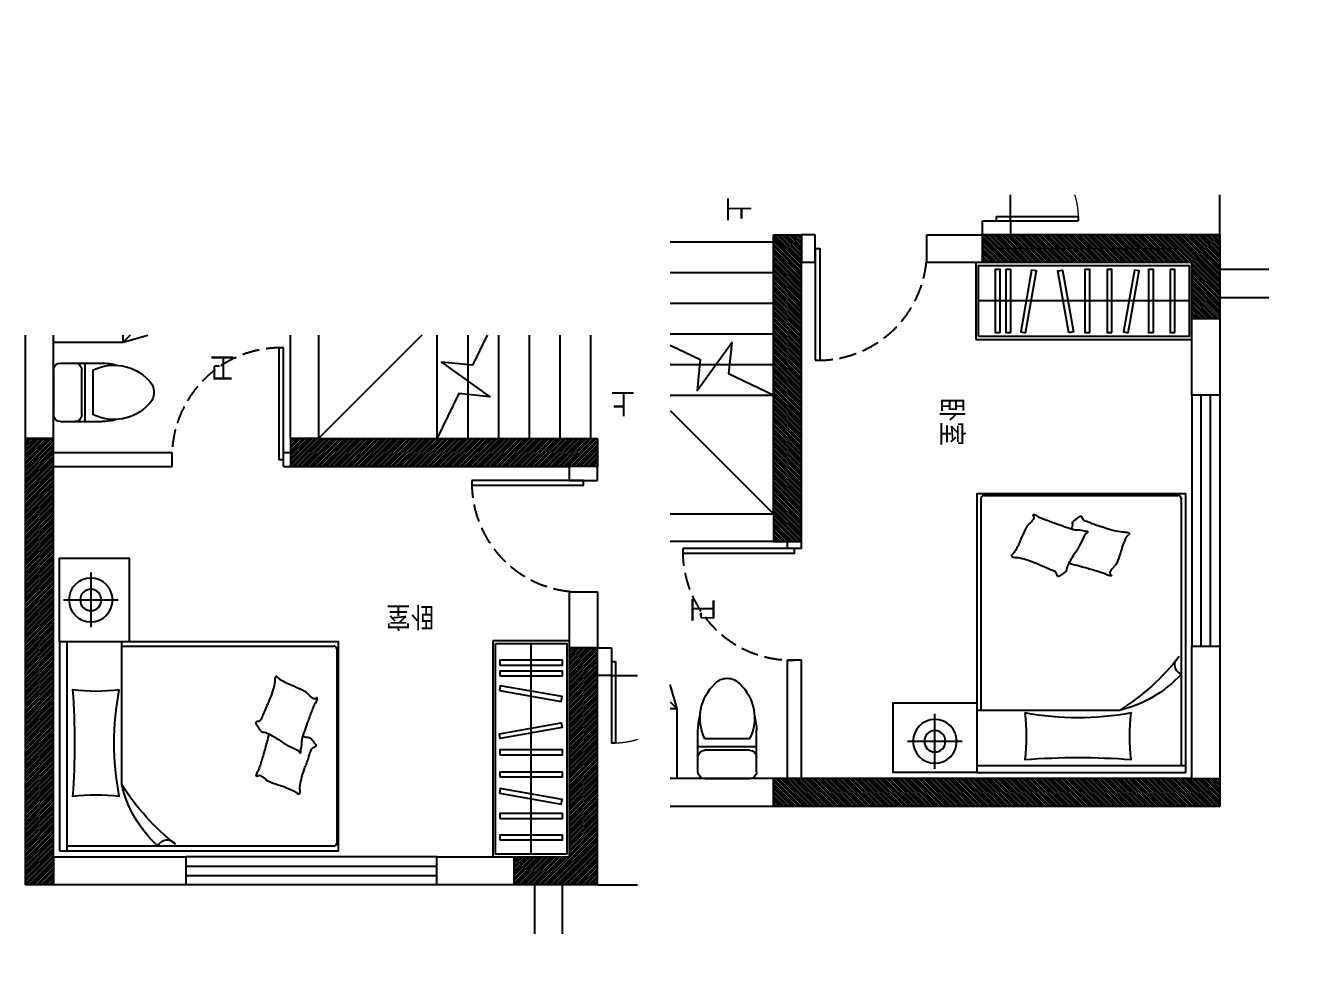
# Model space of a CAD drawing. Extents: x 468514 to 728049, y -74127 to 69080.
# Drawn here: x 574370 to 583533, y 15673 to 22434 of the extents above; entities that cross this region are included whole.
import ezdxf
from ezdxf.xclip import XClip

# ---------------------------------------------------------------- set-up
doc = ezdxf.new("R2010")
doc.units = 0
doc.header["$LTSCALE"] = 500
doc.header["$MEASUREMENT"] = 0
doc.header["$XCLIPFRAME"] = 0
doc.linetypes.add('DASH', pattern=[0.35, 0.25, -0.1])
for name, color, linetype in [('Door 门', 107, 'Continuous'), ('E 立面标注尺寸', 9, 'Continuous'), ('P-Furniture 家具', 153, 'Continuous'), ('P-Make furniture 固定制作', 154, 'Continuous'), ('P-N wall 新建隔墙', 241, 'Continuous'), ('P-O wall 原始墙体', 245, 'Continuous'), ('P-Stair 楼梯（原建筑设备）', 159, 'Continuous'), ('P-Text  平面文字', 9, 'Continuous'), ('P-window 窗', 107, 'Continuous')]:
    doc.layers.add(name, color=color, linetype=linetype)
doc.styles.add('PDC DIM', font='PMingLiU-ExtB.ttf', dxfattribs={"width": 0.85})
pattern_1 = [(45, (-208763.564, 5386.939), (-8.8388348, 8.8388348), [])]

# ---------------------------------------------------------------- blocks, each defined once
blk = doc.blocks.new('$DorLib2D$00000002')
for p, q in [((-0.5, 0), (-0.5, 0.4875)), ((-0.475, 0.4875), (-0.5, 0.4875)), ((-0.475, 0), (-0.475, 0.4875)), ((0.475, 0), (0.475, 0.4875)), ((0.475, 0.4875), (0.5, 0.4875)), ((0.5, 0), (0.5, 0.4875)), ((-0.5, 0), (-0.475, 0)), ((0.5, 0), (0.475, 0))]:
    blk.add_line(p, q)
at = {"lineweight": 13}
for centre, start, end in [((-0.4875, 0), 0, 88.53072), ((0.4875, 0), 91.46928, 180)]:
    blk.add_arc(centre, 0.4875, start, end, dxfattribs=at)
blk = doc.blocks.new('$WINLIB2D$00000001')
at = {"color": 0}
for points in [[(-0.5, 0.5), (-0.5, -0.5)], [(-0.5, 0.5), (0.5, 0.5)], [(0.5, -0.5), (0.5, 0.5)], [(0.5, 0.1667), (-0.5, 0.1667)], [(0.5, -0.1667), (-0.5, -0.1667)], [(-0.5, -0.5), (0.5, -0.5)]]:
    blk.add_lwpolyline(points, dxfattribs=at)
blk = doc.blocks.new('chuangf')
at = {"layer": 'P-Furniture 家具', "color": 8}
for p, q in [((1375.4, 322.4), (1375.4, -70.4)), ((3141.3, -1616.8), (3141.3, 298.6)), ((1179, 126), (1571.7, 126)), ((2699.6, -95.3), (1675.4, -95.3)), ((1706.4, -95.3), (1706.4, -1616.8)), ((1730.4, -1636.8), (3117.3, -1636.8))]:
    blk.add_line(p, q, dxfattribs=at)
at = {"layer": 'P-Furniture 家具'}
blk.add_line((1675.4, 298.6), (3175.4, 298.6), dxfattribs=at)
for points in [[(1675.4, 351), (1075.4, 351), (1075.4, -149), (1675.4, -149)], [(3175.4, 351), (3175.4, -1649), (1675.4, -1649), (1675.4, 351)]]:
    blk.add_lwpolyline(points, close=True, dxfattribs=at)
at = {"layer": 'P-Furniture 家具', "color": 8}
for points in [[(2021.3, -77.5, 0.058596), (2021.3, 256.7, 0.037148), (2781.7, 256.7, 0.052163), (2781.7, -77.5, 0.093766)], [(1947.1, -1232.4, 0.101392), (1929.2, -1213.3, -0.223768), (1923.5, -1202.9, -0.25558), (1926.2, -1199, -0.081563), (1940.8, -1194, -0.071805), (1957.2, -1192.8, 0.069985), (1974, -1191.7, 0.03546), (2030, -1177.7, 0.029432), (2094.3, -1153.7, 0.001554), (2125.1, -1140.2, -0.00152), (2156.7, -1126.5, -0.004735), (2189.3, -1112.6, 0.00382), (2229.9, -1095.5, 0.296001), (2248.5, -1068.4, -0.649774), (2268.3, -1059.9, -0.02319), (2273, -1063.3, 0.0288), (2276.7, -1066, 0.005727), (2283.5, -1070.2, -0.004358), (2292.3, -1075.7, -0.027528), (2309.8, -1088.1, -0.046214), (2318.9, -1096.7, -0.194121), (2322.8, -1109.9, 0.133719), (2325.7, -1129, 0.011505), (2343.5, -1162.8, 0.008882), (2368.8, -1205.9, 0.012426), (2404.5, -1260.6, -0.033612), (2416.6, -1281.3), (2438.7, -1326.3), (2455.8, -1361.1, 0.224341), (2469.7, -1371.7, -0.722772), (2469.9, -1378.8, -0.103513), (2466.3, -1379.2, 0.053465), (2459.4, -1379.4, 0.030109), (2437.2, -1383.1, -0.031436), (2416, -1386.7, -0.05324), (2401.5, -1387, 0.05518), (2387.5, -1387.4, 0.056271), (2363.2, -1392.6, 0.0108), (2242.5, -1433.8, 0.00456), (2161, -1464, 0.01125), (2128.4, -1477.1, 0.069394), (2111.2, -1487.2, -0.079756), (2096, -1495.7, -0.106399), (2082.1, -1498.2, -0.328642), (2078.1, -1495.8, -0.299547), (2079.9, -1490.4, 0.189917), (2084.5, -1483.1, 0.033518), (2084.8, -1474.8, 0.075627), (2084, -1471.2, 0.053489), (2080.6, -1465.1, 0.017838), (2067.4, -1448.3, 0.038394), (2049.2, -1430, -0.059529), (2038, -1417.8, -0.035943), (2026, -1397.6, -0.011245), (1995, -1330.2, -0.006203), (1982.3, -1299.3, 0.010783), (1974.8, -1281.6, 0.019485), (1969.5, -1271.2, 0.005062)]]:
    blk.add_lwpolyline(points, format="xyb", close=True, dxfattribs=at)
for radius in [157, 76.4]:
    blk.add_circle((1375.4, 126), radius, dxfattribs=at)
for centre, radius, start, end in [((1783.8, -1542.4), 1712.5, 38.28696, 57.67208), ((2499.1, -940.3), 868.5, 42.31328, 76.65159), ((3166.8, -421.9), 71, 111.06587, 236.83428)]:
    blk.add_arc(centre, radius, start, end, dxfattribs=at)
for centre, major_axis, ratio, start_param, end_param in [((873, 2736.7), (-4890.5, 0), 0.833333, 1.903868, 1.922108), ((2279.4, -461), (803.6, 0), 0.833333, -1.219485, -1.174486), ((2560.3, -1020.3), (-76, 0), 0.833333, 1.967107, 2.244238), ((2643.7, -1107.4), (-57.7, 0), 0.833333, -1.215705, -0.897354), ((2635.4, -1088.7), (33.8, 0), 0.833333, 1.501884, 1.925887), ((2647.5, -1084.4), (-14.7, 0), 0.833333, -0.047623, 0.25431), ((2706.8, -1086.7), (-74, 0), 0.833333, -0.181643, -0.047623), ((2669.9, -1079.5), (-37.8, 0), 0.833333, 0.25431, 0.468061), ((2647.4, -1077.6), (13.6, 0), 0.833333, 2.209223, 2.959949), ((2937.7, -966.7), (337.9, 0), 0.833333, 3.609654, 3.680998), ((2637.4, -1064.2), (4.26, 0), 0.833333, 0.231794, 1.501884), ((2635.7, -1064.5), (6.04, 0), 0.833333, -0.932369, 0.231794), ((2315.8, -1058.6), (-111.9, 0), 0.833333, 1.758186, 1.860669), ((1484.8, 1263.1), (-3019.2, 0), 0.833333, 1.860669, 1.903868), ((2807.6, -1031.6), (186.2, 0), 0.833333, 3.680998, 3.834497), ((2604.5, -1172.2), (77.8, 0), 0.833333, 0.455068, 0.692904), ((2504.9, -1212.8), (188.7, 0), 0.833333, 0.31136, 0.455068), ((854, -1655.5), (-1922.9, 0), 0.833333, 3.407974, 3.452952), ((1182.7, -1580.8), (1582.2, 0), 0.833333, 0.241571, 0.266382), ((5118.3, -538.7), (-2407.5, -701), 0.471108, 0.022718, 0.08572), ((2776.4, -1713.6), (412.8, 0), 0.833333, 1.714425, 1.856206), ((2726, -1423.1), (-60.5, 0), 0.833333, 4.576533, 4.856018), ((2742, -1325.7), (-57.5, 0), 0.833333, 1.43494, 1.721669), ((2815.2, -1311.7), (-72.5, 0), 0.833333, 0.382878, 0.787064), ((2743.3, -1332.8), (48.9, 0), 0.833333, -1.419924, -1.094394), ((2752.7, -1364), (-16.1, 0), 0.833333, 3.048091, 3.928657), ((2763.1, -1364.8), (-5.57, 0), 0.833333, 2.047199, 3.048091), ((1443.1, -1662.1), (-965.2, 0), 0.833333, 3.456107, 3.479223), ((2383.2, -1436.4), (-21.7, 0), 0.833333, -0.217207, 0.549738), ((2319.1, -1424.6), (44, 0), 0.833333, -0.217207, 0.314514), ((2428.1, -1413.5), (74.3, 0), 0.833333, 3.691331, 3.876056), ((2528, -1338.3), (-208.9, 0), 0.833333, 0.734464, 0.844548), ((2466.8, -1479.2), (34.4, 0), 0.833333, 1.970378, 3.121515), ((3610.1, -3735.3), (-2973.3, 0), 0.833333, -1.186496, -1.171214), ((1769.7, 57.1), (-1935.6, 0), 0.833333, 1.955096, 1.974037), ((230.6, 3063.4), (-5857.8, 0), 0.833333, 1.974037, 1.980117), ((4792.6, -5699.7), (-5604.8, 0), 0.833333, -1.167692, -1.161476), ((2828.8, -1862.3), (598.7, 0), 0.833333, 1.856206, 1.973901), ((2810.3, -1073.4), (634.1, 0), 0.833333, 3.98614, 4.003573), ((2158.6, -1706.8), (-367.2, 0), 0.833333, 3.980666, 4.003573), ((2374.9, -1506.1), (43.4, 0), 0.833333, 0.723905, 0.839074), ((2457.6, -1445.2), (66.9, 0), 0.833333, 3.865498, 3.958241), ((2420.1, -1478.4), (12.2, 0), 0.833333, 3.958241, 6.263107)]:
    blk.add_ellipse(centre, major_axis=major_axis, ratio=ratio, start_param=start_param, end_param=end_param, dxfattribs=at)
at = {"layer": 'P-Furniture 家具', "color": 8, "extrusion": (0, 0, -1)}
for centre, start_param, end_param in [((1730.4, -1616.8), -1.570796, 0), ((3117.3, -1616.8), 3.141593, 4.712389)]:
    blk.add_ellipse(centre, major_axis=(-24, 0), ratio=0.833333, start_param=start_param, end_param=end_param, dxfattribs=at)
blk = doc.blocks.new('asdfsdafa3')
for p, q in [((201553.7, -49577.2), (201553.7, -49256.2)), ((201603.3, -49206.7), (201707.3, -49206.7)), ((201707.3, -49206.7), (201901.1, -49206.7)), ((201756.8, -49256.2), (201756.8, -49577.2)), ((201781.6, -49206.7), (201781.6, -49626.7)), ((201839, -49256.2), (201839, -49577.2)), ((201603.3, -49626.7), (201707.3, -49626.7)), ((201707.3, -49626.7), (201901.1, -49626.7))]:
    blk.add_line(p, q)
for centre, radius, start, end in [((201603.3, -49256.2), 49.5, 90, 180), ((201707.3, -49256.2), 49.5, 0, 90), ((201988.1, -49558.2), 336.8, 42.83063, 116.27775), ((201885.5, -49706.4), 499.9, 75.87951, 88.2029), ((202157.1, -49415.6), 116.3, 359.45023, 47.91264), ((202157.1, -49417.8), 116.3, 312.08736, 0.54977), ((201988.1, -49275.2), 336.8, 243.72225, 317.16937), ((201603.3, -49577.2), 49.5, 180, 270), ((201707.3, -49577.2), 49.5, 270, 0), ((201885.5, -49127.1), 499.9, 271.7971, 284.12049)]:
    blk.add_arc(centre, radius, start, end)
blk = doc.blocks.new('fffg')
blk.add_lwpolyline([(143.1, 669.9), (109, 669.9), (109, -130.1), (143.1, -130.1)], close=True)
at = {"color": 8, "linetype": 'DASH'}
blk.add_arc((123.2, -110.2), 780.4, 88.54208, 181.45792, dxfattribs=at)
blk = doc.blocks.new('A$C0AB02AF0')
at = {"layer": 'P-O wall 原始墙体'}
h = blk.add_hatch(dxfattribs=at)
h.set_pattern_fill('ANSI31', color=256, scale=100, style=0)
h.set_pattern_definition(pattern_1)
h.paths.add_polyline_path([(6252.1, 11766.5), (6252.1, 11896.3), (6652.1, 11896.3), (6652.1, 12096.3), (6052.1, 12096.3), (6052.1, 10596.3), (6052.1, 10396.3), (6252.1, 10396.3)])
h = blk.add_hatch(dxfattribs=at)
h.set_pattern_fill('ANSI31', color=256, scale=100, style=0)
h.set_pattern_definition(pattern_1)
h.paths.add_polyline_path([(10152.1, 12096.3), (9952.1, 12096.3), (9952.1, 11896.3), (9952.1, 9096.3), (9952.1, 8896.3), (10152.1, 8896.3)])
h = blk.add_hatch(dxfattribs=at)
h.set_pattern_fill('ANSI31', color=256, scale=100, style=0)
h.set_pattern_definition(pattern_1)
h.paths.add_polyline_path([(8252.1, 9096.3), (8152.1, 9096.3), (6252.1, 9096.3), (6152.1, 9096.3), (6052.1, 9096.3), (6052.1, 8896.3), (8052.1, 8896.3), (8252.1, 8896.3)])
at = {"layer": 'Door 门'}
blk.add_line((5952.1, 10596.3), (4752.1, 10596.3), dxfattribs=at)
at = {"layer": 'P-Furniture 家具', "linetype": 'ByBlock'}
for p, q in [((9452.1, 8206.3), (8874.8, 8040.9)), ((9042.1, 7796.3), (9452.1, 8206.3)), ((9952.1, 8206.3), (9452.1, 8206.3)), ((9452.1, 8206.3), (9452.1, 8146.3))]:
    blk.add_line(p, q, dxfattribs=at)
at = {"layer": 'P-Make furniture 固定制作', "color": 8}
blk.add_line((6527.1, 11876.3), (6527.1, 10366.3), dxfattribs=at)
at = {"layer": 'P-Make furniture 固定制作'}
for p, q in [((6802.1, 10346.3), (6802.1, 11896.3)), ((6252.1, 10346.3), (6802.1, 10346.3))]:
    blk.add_line(p, q, dxfattribs=at)
at = {"layer": 'P-Make furniture 固定制作', "color": 8}
for points in [[(6782.1, 10366.3), (6272.1, 10366.3), (6272.1, 11876.3), (6782.1, 11876.3)], [(6752.1, 11775.2), (6302.1, 11775.2), (6302.1, 11740.2), (6752.1, 11740.2)], [(6752.1, 11620.5), (6302.1, 11620.5), (6302.1, 11585.5), (6752.1, 11585.5)], [(6754.7, 11440.6), (6311.6, 11518.8), (6305.5, 11484.3), (6748.7, 11406.2)], [(6752.1, 11323.3), (6302.1, 11323.3), (6302.1, 11288.3), (6752.1, 11288.3)], [(6752.1, 11164.5), (6302.1, 11164.5), (6302.1, 11129.5), (6752.1, 11129.5)], [(6754.7, 11013), (6311.6, 10934.8), (6305.5, 10969.3), (6748.7, 11047.4)], [(6754.7, 10703.7), (6311.6, 10781.9), (6305.5, 10747.4), (6748.7, 10669.3)], [(6752.1, 10598.6), (6302.1, 10598.6), (6302.1, 10563.6), (6752.1, 10563.6)], [(6752.1, 10520.7), (6302.1, 10520.7), (6302.1, 10485.7), (6752.1, 10485.7)]]:
    blk.add_lwpolyline(points, close=True, dxfattribs=at)
at = {"layer": 'P-N wall 新建隔墙'}
for p, q in [((6252.1, 9196.3), (6052.1, 9196.3)), ((6052.1, 9196.3), (6052.1, 9096.3)), ((6252.1, 9196.3), (6252.1, 9096.3)), ((8302.1, 9096.3), (8252.1, 9096.3)), ((8302.1, 9096.3), (8302.1, 8996.3)), ((9102.1, 9096.3), (9102.1, 8996.3)), ((9952.1, 9096.3), (9102.1, 9096.3)), ((8302.1, 8996.3), (8252.1, 8996.3)), ((9952.1, 8996.3), (9102.1, 8996.3))]:
    blk.add_line(p, q, dxfattribs=at)
at = {"layer": 'P-O wall 原始墙体'}
for p, q in [((6052.1, 12096.3), (6052.1, 10596.3)), ((6052.1, 12096.3), (7202.1, 12096.3)), ((6652.1, 11896.3), (6652.1, 12096.3)), ((7202.1, 12096.3), (7202.1, 11896.3)), ((9002.1, 11896.3), (9002.1, 12096.3)), ((9002.1, 12096.3), (10152.1, 12096.3)), ((9952.1, 11896.3), (9952.1, 12096.3)), ((10152.1, 12096.3), (10152.1, 8896.3)), ((6252.1, 11896.3), (6252.1, 10396.3)), ((7202.1, 11896.3), (6252.1, 11896.3)), ((9952.1, 11896.3), (9002.1, 11896.3)), ((9952.1, 11896.3), (9952.1, 9096.3)), ((5952.1, 10396.3), (5952.1, 10596.3)), ((5952.1, 10596.3), (6052.1, 10596.3)), ((6052.1, 10596.3), (6052.1, 10396.3)), ((6252.1, 10396.3), (5952.1, 10396.3)), ((6052.1, 9996.3), (6052.1, 10396.3)), ((6052.1, 10396.3), (6252.1, 10396.3)), ((6252.1, 10396.3), (6252.1, 9996.3)), ((6252.1, 9996.3), (6052.1, 9996.3)), ((6052.1, 8896.3), (6052.1, 9096.3)), ((6052.1, 9096.3), (6252.1, 9096.3)), ((8252.1, 9096.3), (6252.1, 9096.3)), ((8252.1, 8896.3), (8252.1, 9096.3)), ((9952.1, 9096.3), (9952.1, 8896.3)), ((8052.1, 8896.3), (6052.1, 8896.3)), ((8052.1, 6896.3), (8052.1, 8896.3)), ((8052.1, 8896.3), (8252.1, 8896.3)), ((8252.1, 8896.3), (8252.1, 6896.3)), ((9952.1, 8896.3), (9952.1, 6496.3)), ((9952.1, 8896.3), (10152.1, 8896.3)), ((10152.1, 8896.3), (9952.1, 8896.3)), ((10152.1, 8896.3), (10152.1, 6396.3))]:
    blk.add_line(p, q, dxfattribs=at)
blk.add_lwpolyline([(6502.1, 12696.3), (6302.1, 12696.3), (6302.1, 12096.3), (6502.1, 12096.3)], close=True, dxfattribs=at)
at = {"layer": 'P-Stair 楼梯（原建筑设备）'}
for p, q in [((6052.1, 12096.3), (4552.1, 12096.3)), ((6102.1, 8096.3), (6102.1, 8896.3)), ((6322.1, 8096.3), (6322.1, 8896.3)), ((6542.1, 8096.3), (6542.1, 8896.3)), ((6762.1, 8096.3), (6762.1, 8896.3)), ((6982.1, 8096.3), (6982.1, 8896.3)), ((7202.1, 8096.3), (7202.1, 8896.3)), ((7252.1, 8096.3), (8052.1, 8896.3))]:
    blk.add_line(p, q, dxfattribs=at)
blk.add_lwpolyline([(6790.2, 8046.3), (6947.7, 8371.5), (7170, 8348.7), (6824.4, 8598.5), (7045.9, 8573.9), (7203.4, 8899.1)], dxfattribs=at)
for points in [[(6102.1, 8471.3, 0, 0, 0), (6567.3, 8471.3, 80, 0, 0), (6867.3, 8471.3, 0, 0, 0)], [(7627.1, 7166.3, 0, 0, 0), (7627.1, 7166.3, 0, 0, 0), (7627.1, 8471.3, 0, 0, 0), (7337.3, 8471.3, 80, 0, 0), (7037.3, 8471.3, 0, 0, 0)]]:
    blk.add_lwpolyline(points, format="xyseb", dxfattribs=at)
at = {"layer": 'Door 门', "extrusion": (0, 0, -1), "xscale": 1200, "yscale": 1200, "zscale": -1200}
blk.add_blockref('$DorLib2D$00000002', (-5352.1, 10496.3), dxfattribs=at)
at = {"layer": 'Door 门'}
for p, rotation in [((6282.2, 9339.4), 270), ((8445.2, 8916.2), 180)]:
    blk.add_blockref('fffg', p, dxfattribs=dict(at, rotation=rotation))
at = {"layer": 'P-Furniture 家具', "xscale": -1, "rotation": 270.0000000000104}
blk.add_blockref('chuangf', (9558.2, 8678.2), dxfattribs=at)
at = {"layer": 'P-Furniture 家具', "linetype": 'ByBlock', "xscale": -1}
blk.add_blockref('asdfsdafa3', (211505.8, 57981.9), dxfattribs=at)
at = {"layer": 'P-window 窗', "xscale": 1800, "yscale": 200, "zscale": -1800}
blk.add_blockref('$WINLIB2D$00000001', (8102.1, 11996.3), dxfattribs=at)
at = {"layer": 'P-Text  平面文字', "char_height": 150, "attachment_point": 1, "style": 'PDC DIM'}
for s, insert in [('{\\fPMingLiU|b0|i0|c136|p18;卧室}', (7217.9, 10253.2)), ('卫', (8654.2, 8466.9))]:
    blk.add_mtext_dynamic_manual_height_columns(s, width=893.426, gutter_width=1750, heights=[0], dxfattribs=dict(at, insert=insert))
at = {"layer": 'P-Text  平面文字', "insert": (5782.7, 8719.2), "char_height": 150, "width": 893.426, "attachment_point": 1, "style": 'PDC DIM'}
blk.add_mtext('上', dxfattribs=at)

msp = doc.modelspace()

# ---------------------------------------------------------------- block references
at = {"layer": 'E 立面标注尺寸'}
ref = msp.add_blockref('A$C0AB02AF0', (570836.6, 26986.1), dxfattribs=dict(at, rotation=270))
XClip(ref).set_block_clipping_path([(5765.1240428119, 8156.0128121391), (10471.6240428119, 12449.0128121391)])
ref = msp.add_blockref('A$C0AB02AF0', (584522.6, 28369.3), dxfattribs=dict(at, rotation=180))
XClip(ref).set_block_clipping_path([(5765.1240428119, 8156.0128121391), (10471.6240428119, 12449.0128121391)])

doc.saveas('drawing.dxf')
